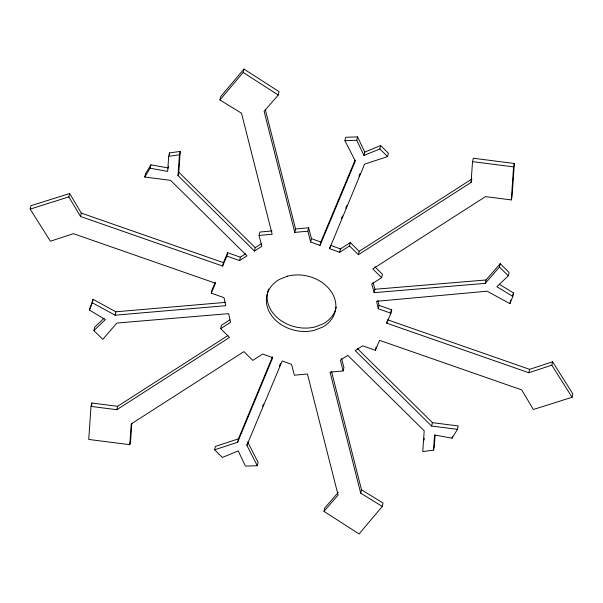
<?xml version="1.0" encoding="UTF-8"?>
<svg xmlns="http://www.w3.org/2000/svg" width="603" height="603" viewBox="0 0 603 603"><rect width="100%" height="100%" fill="white"/><g stroke="black" fill="none" stroke-linecap="round" stroke-linejoin="round"><path stroke-width="0.9" d="M227.934 335.524L117.608 406.309L91.807 403.015L91.023 406.407L88.731 439.451L129.788 444.69L130.565 441.298L131.816 423.238M91.618 405.774L91.807 403.015M129.788 444.69L131.228 423.917L243.914 351.617L252.77 360.368L262.682 354.014L272.744 357.669L237.635 442.255L214.63 449.793L222.379 457.451L238.215 450.901L245.444 466.111L257.308 465.72L258.092 462.328L247.667 441.946L246.883 445.338L257.308 465.72M272.013 230.957L259.848 232.057L259.064 235.449L261.86 246.28L254.436 251.044L178.013 175.579L178.797 172.187L180.237 151.421L169.488 152.906L168.704 156.298L167.657 171.403L150.132 168.214L144.78 177.056L170.589 180.35L247.004 255.815L239.572 260.579L226.864 256.102L227.648 252.71L240.356 257.187L245.557 253.855M168.561 166.232L168.441 168.011L150.908 164.823L145.564 173.664L144.78 177.056M169.36 154.685L169.488 152.906M178.013 175.579L179.453 154.813L180.237 151.421M424.105 440.062L424.233 438.253M338.268 492.387L324.738 507.975L323.954 511.367L359.071 533.941L382.279 506.422L360.715 493.194L330.052 372.134L343.152 370.943L340.356 360.112L347.788 355.34L424.203 430.813L422.763 451.579L433.512 450.094L434.559 434.989L452.092 438.177L457.436 429.336L458.22 425.944L432.411 422.65L357.338 348.511M435.095 435.155L434.296 446.702L433.512 450.094M358.401 254.715L359.177 251.323L350.32 242.572L349.536 245.964L358.401 254.715L471.086 182.415L472.526 161.642L473.31 158.25L514.359 163.488L512.068 196.533L511.291 199.925L485.483 196.631L372.797 268.93L381.654 277.681L371.75 284.036L374.131 292.666L485.302 283.35L499.442 267.061L500.226 263.669L509.09 272.42L508.306 275.812L496.902 286.734L512.799 296.382L509.927 303.641L487.126 291.204L376.604 301.296L378.232 308.744L390.932 313.221L386.696 323.163L528.808 372.722L551.813 365.177L552.589 361.785L529.585 369.33L387.48 319.771M511.291 199.925L513.575 166.88L514.359 163.488M225.59 302.367L115.874 311.796L93.073 299.359L92.289 302.751L115.098 315.188L225.741 305.683L223.992 297.641L211.284 293.164L215.52 283.229L73.415 233.67L50.411 241.215L30.15 209.105L30.934 205.713L69.647 193.51L81.299 213.093L223.411 262.652L222.628 266.044L80.523 216.485L68.863 196.895L69.647 193.51M80.523 216.485L81.299 213.093M91.023 406.407L116.824 409.701L229.517 337.401L220.653 328.65L230.565 322.296L228.673 313.643L116.914 323.035L102.774 339.331L93.91 330.58L105.321 319.65L89.417 310.002L93.073 299.359M93.91 330.58L94.694 327.188L104.085 318.188M115.098 315.188L115.874 311.796M150.132 168.214L150.908 164.823M116.824 409.701L117.608 406.309M259.064 235.449L272.164 234.258L241.501 113.198L219.937 99.97L220.721 96.578L243.929 69.059L279.046 91.633L278.262 95.025L264.114 111.321L294.777 232.381L307.877 231.198L308.653 227.806L295.56 228.989L294.777 232.381M219.937 99.97L243.145 72.45L243.929 69.059M211.284 293.164L212.068 289.779L215.241 282.325M220.653 328.65L221.437 325.258L229.818 319.884M239.572 260.579L240.356 257.187M254.436 251.044L255.212 247.66L261.159 243.846M214.63 449.793L215.407 446.408L238.419 438.863L272.45 356.863M237.635 442.255L238.419 438.863M349.536 245.964L339.632 252.318L329.57 248.662L364.581 164.137L387.593 156.592L388.37 153.207L380.621 145.549L379.837 148.941L364.001 155.491L364.785 152.099L357.556 136.889L345.692 137.28L344.908 140.672L355.333 161.054L320.035 245.429L310.673 242.029L311.457 238.637L308.653 227.806M320.035 245.429L320.819 242.044L355.031 160.247M329.57 248.662L329.962 246.966M364.001 155.491L356.772 140.28L357.556 136.889M339.632 252.318L340.416 248.926L350.32 242.572M343.152 370.943L343.936 367.551L341.607 358.529M374.131 292.666L374.915 289.274L373.008 282.37M381.654 277.681L382.438 274.29L374.84 266.79M378.232 308.744L379.008 305.359L377.93 300.384M457.436 429.336L431.627 426.042L355.212 350.577L362.644 345.813L375.352 350.29L376.136 346.898M386.696 323.163L387.088 321.467M390.932 313.221L391.716 309.836L379.008 305.359M360.715 493.194L361.499 489.802L331.529 371.471M382.279 506.422L383.063 503.03L361.499 489.802M471.086 182.415L471.87 179.023L359.177 251.323M431.627 426.042L432.411 422.65M485.302 283.35L486.086 279.965L500.226 263.669M452.092 438.177L452.484 436.482M509.927 303.641L510.711 300.249M512.799 296.382L513.583 292.998L499.269 284.315M528.808 372.722L529.585 369.33M375.352 350.29L379.589 340.348L521.701 389.907L533.354 409.49L572.066 397.287L572.85 393.895L552.589 361.785M89.417 310.002L92.289 302.751M512.301 296.216L513.583 292.998M341.426 218.535L342.504 215.949M345.715 208.186L346.785 205.593M358.936 176.272L360.006 173.687M262.433 406.648L263.511 404.063M279.362 366.179L280.44 363.594M246.883 445.338L282.181 360.956L291.543 364.363L294.347 375.194L307.44 374.011L338.102 495.071L323.954 511.367M223.411 262.652L227.648 252.71M222.628 266.044L226.864 256.102M390.307 313.145L391.716 309.836M364.785 152.099L380.621 145.549M30.15 209.105L68.863 196.895M168.704 156.298L179.453 154.813M374.915 289.274L486.086 279.965M344.908 140.672L356.772 140.28M472.526 161.642L513.575 166.88M330.354 245.27L340.416 248.926M311.457 238.637L320.819 242.044M243.145 72.45L278.262 95.025M379.837 148.941L387.593 156.592M499.442 267.061L508.306 275.812M178.797 172.187L255.212 247.66M551.813 365.177L572.066 397.287M307.877 231.198L310.673 242.029M265.358 109.746L295.56 228.989M336.225 307.033A35.087 27.874 13 0 1 323.223 323.781L315.399 326.849A35.087 27.874 13 0 1 267.28 294.362M267.4 293.465A35.087 27.874 13 0 1 268.569 289.056M287.601 276.151L279.777 279.219A35.087 27.874 13 0 0 271.116 314.947A35.087 27.874 13 0 0 314.615 330.24L322.439 327.173A35.087 27.874 13 0 0 331.1 291.445A35.087 27.874 13 0 0 287.601 276.151"/></g></svg>
